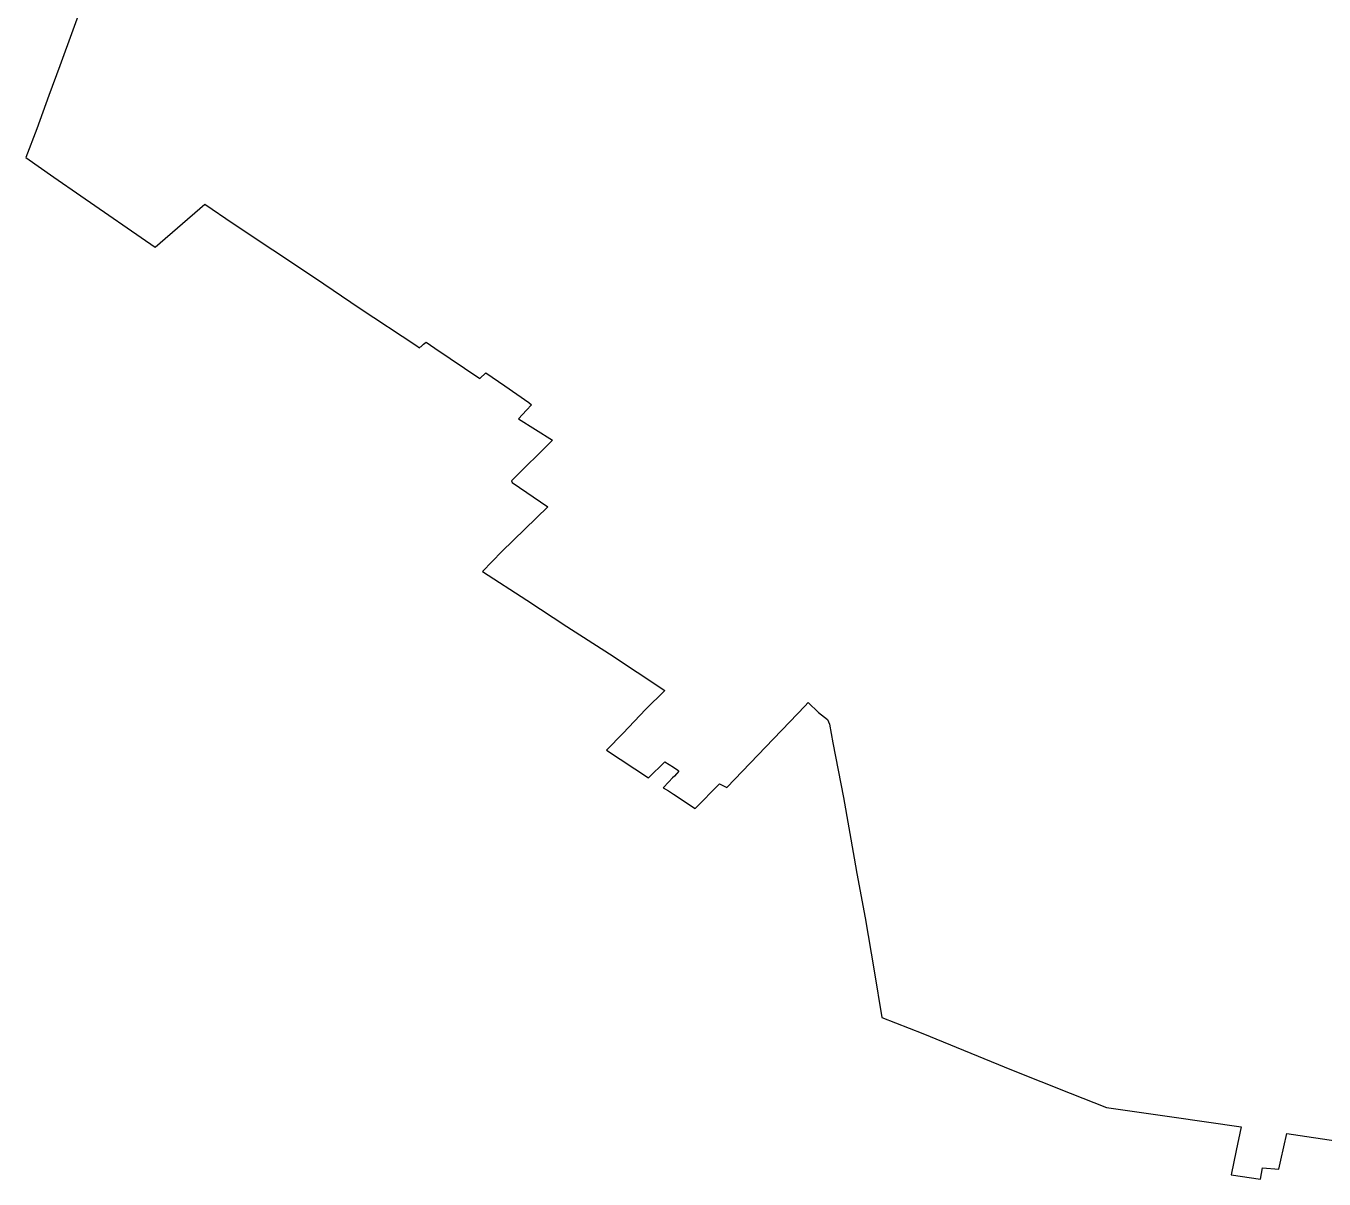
# Model space of a CAD drawing. Header units: inches. Extents: x 139.14 to 140.39, y 34.9 to 35.86.
# Drawn here: x 139.67737 to 139.69801, y 35.26396 to 35.28229 of the extents above; entities that cross this region are included whole.
import ezdxf

# ---------------------------------------------------------------- set-up
doc = ezdxf.new("R2010")
doc.units = ezdxf.units.IN
doc.header["$MEASUREMENT"] = 0

msp = doc.modelspace()

# ---------------------------------------------------------------- linework, layer by layer
msp.add_lwpolyline([(139.678319, 35.282793), (139.677905, 35.281657), (139.677728, 35.281182), (139.677541, 35.280654), (139.677366, 35.280196), (139.677812, 35.279884), (139.678239, 35.279586), (139.67942, 35.278771), (139.680209, 35.279457), (139.680661, 35.279149), (139.681291, 35.278729), (139.681952, 35.278293), (139.682682, 35.277799), (139.683566, 35.277213), (139.683621, 35.277174), (139.683631, 35.277183), (139.683648, 35.277195), (139.683687, 35.277228), (139.683732, 35.277261), (139.683866, 35.277167), (139.684581, 35.276683), (139.684677, 35.276774), (139.684979, 35.27657), (139.685363, 35.276305), (139.685407, 35.276266), (139.685327, 35.276179), (139.685196, 35.276041), (139.685737, 35.275705), (139.685087, 35.275058), (139.685099, 35.275033), (139.685663, 35.274644), (139.684932, 35.273933), (139.684627, 35.273616), (139.685329, 35.273161), (139.685966, 35.272741), (139.686646, 35.272308), (139.687524, 35.271727), (139.687218, 35.271422), (139.68686, 35.271047), (139.686596, 35.270778), (139.687265, 35.270339), (139.687524, 35.270589), (139.687662, 35.270505), (139.687729, 35.270461), (139.687749, 35.270444), (139.687676, 35.270364), (139.687646, 35.270336), (139.68759, 35.270275), (139.687499, 35.27018), (139.687585, 35.270128), (139.68766, 35.270077), (139.688007, 35.26985), (139.688391, 35.270241), (139.68851, 35.270182), (139.689253, 35.270956), (139.68951, 35.271227), (139.689752, 35.271475), (139.689802, 35.271536), (139.689968, 35.271377), (139.69011, 35.271263), (139.69014, 35.271191), (139.690193, 35.270891), (139.690366, 35.270022), (139.690535, 35.26906), (139.690579, 35.268816), (139.690707, 35.268111), (139.690853, 35.267266), (139.690973, 35.266528), (139.691629, 35.266272), (139.693034, 35.265697), (139.69397, 35.265325), (139.694548, 35.265097), (139.695584, 35.264947), (139.696689, 35.264786), (139.696609, 35.264411), (139.696527, 35.264024), (139.696995, 35.263959), (139.697029, 35.264136), (139.697287, 35.264118), (139.697319, 35.264261), (139.697414, 35.264682), (139.699076, 35.264433)])

doc.saveas('drawing.dxf')
